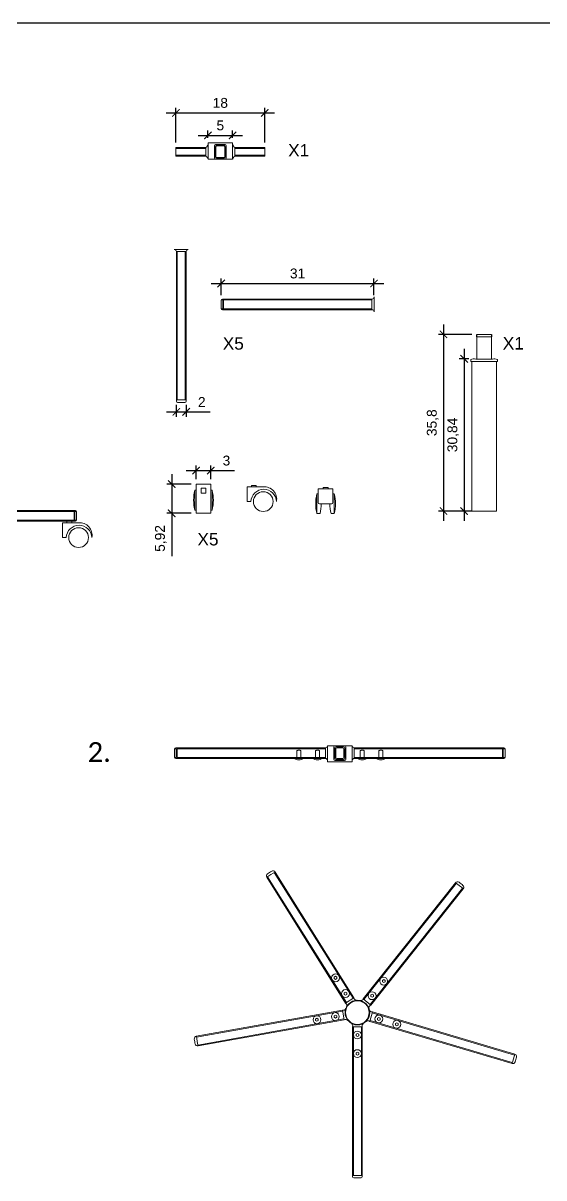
# Model space of a CAD drawing. Header units: centimetres. Extents: x 1044 to 2692, y 1454 to 1973.
# Drawn here: x 1223.9 to 1329.6, y 1739 to 1973 of the extents above; entities that cross this region are included whole.
import ezdxf

# ---------------------------------------------------------------- set-up
doc = ezdxf.new("R2010")
doc.units = ezdxf.units.CM
doc.layers.add('A-ANNO-DIMS', color=8, linetype='Continuous', lineweight=9)
doc.layers.add('A-FURN', color=3, linetype='Continuous', lineweight=20)
doc.layers.add('G-ANNO-TEXT', color=3, linetype='Continuous')
doc.layers.add('mobili', color=7, linetype='Continuous')
doc.styles.get("Standard").update_dxf_attribs({"font": 'arial.ttf'})
doc.styles.add('stile2', font='calibril.ttf', dxfattribs={"height": 0.5})
doc.dimstyles.new('giulia', dxfattribs={"dimtxt": 2, "dimasz": 1.5, "dimexe": 1, "dimexo": 1, "dimgap": 1, "dimtad": 1, "dimtxsty": 'Standard', "dimblk": 'ARCHTICK', "dimcen": 2.5, "dimdle": 2, "dimadec": 0, "dimazin": 0, "dimtfac": 1, "dimtmove": 0, "dimatfit": 3, "dimldrblk": 'ARCHTICK', "dimfxl": 1, "dimarcsym": 0})

# ---------------------------------------------------------------- blocks, each defined once
blk = doc.blocks.new('_ArchTick')
at = {"color": 0, "linetype": 'ByBlock', "const_width": 0.15}
blk.add_lwpolyline([(-0.5, -0.5), (0.5, 0.5)], dxfattribs=at)
blk = doc.blocks.new('*D51')
at = {"layer": 'A-ANNO-DIMS', "color": 0, "lineweight": -2, "transparency": 16777216}
for p, q in [((1309.2, 1911.96), (1309.2, 1872.16)), ((1314.92, 1909.96), (1308.2, 1909.96)), ((1314.92, 1874.16), (1308.2, 1874.16))]:
    blk.add_line(p, q, dxfattribs=at)
at = {"layer": 'Defpoints', "color": 0, "transparency": 16777216}
for p in [(1315.92, 1909.96), (1309.2, 1874.16), (1315.92, 1874.16)]:
    blk.add_point(p, dxfattribs=at)
at = {"layer": 'A-ANNO-DIMS', "color": 0, "lineweight": -2, "transparency": 16777216, "xscale": 1.5, "yscale": 1.5, "zscale": 1.5}
for p, rotation in [((1309.2, 1909.96), 90), ((1309.2, 1874.16), 270)]:
    blk.add_blockref('_ArchTick', p, dxfattribs=dict(at, rotation=rotation))
at = {"layer": 'A-ANNO-DIMS', "color": 0, "transparency": 16777216, "insert": (1307, 1892.06), "char_height": 2, "attachment_point": 5, "rotation": 90}
blk.add_mtext('35,8', dxfattribs=at)
blk = doc.blocks.new('*D52')
at = {"layer": 'A-ANNO-DIMS', "color": 0, "lineweight": -2, "transparency": 16777216}
for p, q in [((1314.34, 1905), (1312.38, 1905)), ((1313.38, 1907), (1313.38, 1872.16)), ((1314.34, 1874.16), (1312.38, 1874.16))]:
    blk.add_line(p, q, dxfattribs=at)
at = {"layer": 'Defpoints', "color": 0, "transparency": 16777216}
for p in [(1315.34, 1905), (1313.38, 1874.16), (1315.34, 1874.16)]:
    blk.add_point(p, dxfattribs=at)
at = {"layer": 'A-ANNO-DIMS', "color": 0, "lineweight": -2, "transparency": 16777216, "xscale": 1.5, "yscale": 1.5, "zscale": 1.5}
for p, rotation in [((1313.38, 1905), 90), ((1313.38, 1874.16), 270)]:
    blk.add_blockref('_ArchTick', p, dxfattribs=dict(at, rotation=rotation))
at = {"layer": 'A-ANNO-DIMS', "color": 0, "transparency": 16777216, "insert": (1311.17, 1889.58), "char_height": 2, "attachment_point": 5, "rotation": 90}
blk.add_mtext('30,84', dxfattribs=at)
blk = doc.blocks.new('*D53')
at = {"layer": 'A-ANNO-DIMS', "color": 0, "lineweight": -2, "transparency": 16777216}
for p, q in [((1264.1, 1917.88), (1264.1, 1921.27)), ((1295.1, 1917.88), (1295.1, 1921.27)), ((1262.1, 1920.27), (1297.1, 1920.27))]:
    blk.add_line(p, q, dxfattribs=at)
at = {"layer": 'Defpoints', "color": 0, "transparency": 16777216}
for p in [(1295.1, 1920.27), (1264.1, 1916.88), (1295.1, 1916.88)]:
    blk.add_point(p, dxfattribs=at)
at = {"layer": 'A-ANNO-DIMS', "color": 0, "lineweight": -2, "transparency": 16777216, "xscale": 1.5, "yscale": 1.5, "zscale": 1.5, "rotation": 180}
blk.add_blockref('_ArchTick', (1264.1, 1920.27), dxfattribs=at)
at = {"layer": 'A-ANNO-DIMS', "color": 0, "lineweight": -2, "transparency": 16777216, "xscale": 1.5, "yscale": 1.5, "zscale": 1.5}
blk.add_blockref('_ArchTick', (1295.1, 1920.27), dxfattribs=at)
at = {"layer": 'A-ANNO-DIMS', "color": 0, "transparency": 16777216, "insert": (1279.6, 1922.29), "char_height": 2, "attachment_point": 5}
blk.add_mtext('31', dxfattribs=at)
blk = doc.blocks.new('*D54')
at = {"layer": 'A-ANNO-DIMS', "color": 0, "lineweight": -2, "transparency": 16777216}
for p, q in [((1255.02, 1895.67), (1255.02, 1893.26)), ((1257.02, 1895.67), (1257.02, 1893.26)), ((1253.02, 1894.26), (1257.02, 1894.26)), ((1257.02, 1894.26), (1261.85, 1894.26))]:
    blk.add_line(p, q, dxfattribs=at)
at = {"layer": 'Defpoints', "color": 0, "transparency": 16777216}
for p in [(1255.02, 1896.67), (1257.02, 1896.67), (1257.02, 1894.26)]:
    blk.add_point(p, dxfattribs=at)
at = {"layer": 'A-ANNO-DIMS', "color": 0, "lineweight": -2, "transparency": 16777216, "xscale": 1.5, "yscale": 1.5, "zscale": 1.5, "rotation": 180}
blk.add_blockref('_ArchTick', (1255.02, 1894.26), dxfattribs=at)
at = {"layer": 'A-ANNO-DIMS', "color": 0, "lineweight": -2, "transparency": 16777216, "xscale": 1.5, "yscale": 1.5, "zscale": 1.5}
blk.add_blockref('_ArchTick', (1257.02, 1894.26), dxfattribs=at)
at = {"layer": 'A-ANNO-DIMS', "color": 0, "transparency": 16777216, "insert": (1260.18, 1896.26), "char_height": 2, "attachment_point": 5}
blk.add_mtext('2', dxfattribs=at)
blk = doc.blocks.new('*D56')
at = {"layer": 'A-ANNO-DIMS', "color": 0, "lineweight": -2, "transparency": 16777216}
for p, q in [((1254.08, 1881.62), (1254.08, 1873.7)), ((1258.02, 1879.62), (1253.08, 1879.62)), ((1258.02, 1873.7), (1253.08, 1873.7)), ((1254.08, 1873.7), (1254.08, 1865.03))]:
    blk.add_line(p, q, dxfattribs=at)
at = {"layer": 'Defpoints', "color": 0, "transparency": 16777216}
for p in [(1259.02, 1879.62), (1254.08, 1873.7), (1259.02, 1873.7)]:
    blk.add_point(p, dxfattribs=at)
at = {"layer": 'A-ANNO-DIMS', "color": 0, "lineweight": -2, "transparency": 16777216, "xscale": 1.5, "yscale": 1.5, "zscale": 1.5}
for p, rotation in [((1254.08, 1879.62), 90), ((1254.08, 1873.7), 270)]:
    blk.add_blockref('_ArchTick', p, dxfattribs=dict(at, rotation=rotation))
at = {"layer": 'A-ANNO-DIMS', "color": 0, "transparency": 16777216, "insert": (1251.88, 1868.61), "char_height": 2, "attachment_point": 5, "rotation": 90}
blk.add_mtext('5,92', dxfattribs=at)
blk = doc.blocks.new('*D57')
at = {"layer": 'A-ANNO-DIMS', "color": 0, "lineweight": -2, "transparency": 16777216}
for p, q in [((1257.02, 1882.36), (1262.02, 1882.36)), ((1259.02, 1880.62), (1259.02, 1883.36)), ((1262.02, 1880.62), (1262.02, 1883.36)), ((1262.02, 1882.36), (1266.83, 1882.36))]:
    blk.add_line(p, q, dxfattribs=at)
at = {"layer": 'Defpoints', "color": 0, "transparency": 16777216}
for p in [(1262.02, 1882.36), (1259.02, 1879.62), (1262.02, 1879.62)]:
    blk.add_point(p, dxfattribs=at)
at = {"layer": 'A-ANNO-DIMS', "color": 0, "lineweight": -2, "transparency": 16777216, "xscale": 1.5, "yscale": 1.5, "zscale": 1.5, "rotation": 180}
blk.add_blockref('_ArchTick', (1259.02, 1882.36), dxfattribs=at)
at = {"layer": 'A-ANNO-DIMS', "color": 0, "lineweight": -2, "transparency": 16777216, "xscale": 1.5, "yscale": 1.5, "zscale": 1.5}
blk.add_blockref('_ArchTick', (1262.02, 1882.36), dxfattribs=at)
at = {"layer": 'A-ANNO-DIMS', "color": 0, "transparency": 16777216, "insert": (1265.18, 1884.38), "char_height": 2, "attachment_point": 5}
blk.add_mtext('3', dxfattribs=at)
blk = doc.blocks.new('*D59')
at = {"layer": 'A-ANNO-DIMS', "color": 0, "lineweight": -2, "transparency": 16777216}
for p, q in [((1259.44, 1950.27), (1268.44, 1950.27)), ((1261.44, 1949.77), (1261.44, 1951.27)), ((1266.44, 1949.77), (1266.44, 1951.27))]:
    blk.add_line(p, q, dxfattribs=at)
at = {"layer": 'Defpoints', "color": 0, "transparency": 16777216}
for p in [(1266.44, 1950.27), (1261.44, 1948.77), (1266.44, 1948.77)]:
    blk.add_point(p, dxfattribs=at)
at = {"layer": 'A-ANNO-DIMS', "color": 0, "lineweight": -2, "transparency": 16777216, "xscale": 1.5, "yscale": 1.5, "zscale": 1.5, "rotation": 180}
blk.add_blockref('_ArchTick', (1261.44, 1950.27), dxfattribs=at)
at = {"layer": 'A-ANNO-DIMS', "color": 0, "lineweight": -2, "transparency": 16777216, "xscale": 1.5, "yscale": 1.5, "zscale": 1.5}
blk.add_blockref('_ArchTick', (1266.44, 1950.27), dxfattribs=at)
at = {"layer": 'A-ANNO-DIMS', "color": 0, "transparency": 16777216, "insert": (1263.94, 1952.29), "char_height": 2, "attachment_point": 5}
blk.add_mtext('5', dxfattribs=at)
blk = doc.blocks.new('*D60')
at = {"layer": 'A-ANNO-DIMS', "color": 0, "lineweight": -2, "transparency": 16777216}
for p, q in [((1252.94, 1954.84), (1274.94, 1954.84)), ((1254.94, 1948.86), (1254.94, 1955.84)), ((1272.94, 1948.86), (1272.94, 1955.84))]:
    blk.add_line(p, q, dxfattribs=at)
at = {"layer": 'Defpoints', "color": 0, "transparency": 16777216}
for p in [(1272.94, 1954.84), (1254.94, 1947.86), (1272.94, 1947.86)]:
    blk.add_point(p, dxfattribs=at)
at = {"layer": 'A-ANNO-DIMS', "color": 0, "lineweight": -2, "transparency": 16777216, "xscale": 1.5, "yscale": 1.5, "zscale": 1.5, "rotation": 180}
blk.add_blockref('_ArchTick', (1254.94, 1954.84), dxfattribs=at)
at = {"layer": 'A-ANNO-DIMS', "color": 0, "lineweight": -2, "transparency": 16777216, "xscale": 1.5, "yscale": 1.5, "zscale": 1.5}
blk.add_blockref('_ArchTick', (1272.94, 1954.84), dxfattribs=at)
at = {"layer": 'A-ANNO-DIMS', "color": 0, "transparency": 16777216, "insert": (1263.94, 1956.86), "char_height": 2, "attachment_point": 5}
blk.add_mtext('18', dxfattribs=at)

msp = doc.modelspace()

# ---------------------------------------------------------------- linework, layer by layer
at = {"layer": 'A-FURN'}
for p, q in [((1254.944, 1947.857), (1261.033, 1947.857)), ((1254.944, 1947.857), (1254.944, 1946.086)), ((1254.944, 1947.657), (1261.033, 1947.657)), ((1261.033, 1947.857), (1261.033, 1946.086)), ((1261.443, 1948.771), (1266.443, 1948.771)), ((1261.443, 1948.771), (1261.443, 1945.886)), ((1262.743, 1948.221), (1262.743, 1945.721)), ((1262.943, 1948.021), (1262.943, 1945.921)), ((1264.893, 1948.471), (1262.993, 1948.471)), ((1263.043, 1948.021), (1263.043, 1945.921)), ((1263.193, 1948.271), (1264.693, 1948.271)), ((1263.193, 1948.171), (1264.693, 1948.171)), ((1264.843, 1948.021), (1264.843, 1945.921)), ((1264.943, 1948.021), (1264.943, 1945.921)), ((1265.143, 1948.221), (1265.143, 1945.721)), ((1265.143, 1947.971), (1265.143, 1948.221)), ((1266.443, 1948.771), (1266.443, 1945.886)), ((1266.853, 1947.857), (1266.853, 1946.086)), ((1272.943, 1947.857), (1266.853, 1947.857)), ((1272.943, 1947.657), (1266.853, 1947.657)), ((1272.943, 1947.857), (1272.943, 1946.086)), ((1254.944, 1946.286), (1261.033, 1946.286)), ((1254.944, 1946.086), (1261.033, 1946.086)), ((1261.443, 1945.471), (1261.443, 1945.886)), ((1262.993, 1945.471), (1261.443, 1945.471)), ((1262.993, 1945.471), (1264.893, 1945.471)), ((1263.193, 1945.771), (1264.693, 1945.771)), ((1263.193, 1945.671), (1264.693, 1945.671)), ((1264.443, 1945.471), (1263.443, 1945.471)), ((1266.443, 1945.471), (1264.893, 1945.471)), ((1266.443, 1945.471), (1266.443, 1945.886)), ((1272.943, 1946.286), (1266.853, 1946.286)), ((1272.943, 1946.086), (1266.853, 1946.086)), ((1254.612, 1927.172), (1257.432, 1927.172)), ((1257.022, 1926.762), (1255.022, 1926.762)), ((1255.022, 1896.422), (1255.022, 1926.762)), ((1255.222, 1896.672), (1255.222, 1926.762)), ((1256.822, 1896.672), (1256.822, 1926.762)), ((1257.022, 1896.422), (1257.022, 1926.762)), ((1264.101, 1915.207), (1264.101, 1916.878)), ((1264.106, 1916.928), (1264.451, 1916.928)), ((1264.351, 1917.128), (1294.691, 1917.128)), ((1264.451, 1916.928), (1264.451, 1915.157)), ((1264.601, 1917.128), (1264.601, 1914.957)), ((1264.601, 1916.928), (1294.691, 1916.928)), ((1294.691, 1917.128), (1294.691, 1914.957)), ((1295.101, 1917.538), (1295.101, 1914.547)), ((1264.106, 1915.157), (1264.451, 1915.157)), ((1264.351, 1914.957), (1294.691, 1914.957)), ((1264.601, 1915.157), (1294.691, 1915.157)), ((1315.919, 1909.957), (1318.919, 1909.957)), ((1315.919, 1904.957), (1315.919, 1909.457)), ((1315.919, 1909.457), (1318.919, 1909.457)), ((1318.919, 1904.957), (1318.919, 1909.457)), ((1314.719, 1904.457), (1314.719, 1904.857)), ((1315.719, 1904.957), (1319.119, 1904.957)), ((1320.119, 1904.457), (1320.119, 1904.857)), ((1314.719, 1904.457), (1320.119, 1904.457)), ((1314.919, 1904.457), (1314.919, 1874.157)), ((1319.919, 1904.457), (1319.919, 1874.157)), ((1257.022, 1896.672), (1255.022, 1896.672)), ((1256.772, 1896.172), (1255.272, 1896.172)), ((1259.024, 1879.621), (1259.024, 1873.701)), ((1259.024, 1879.621), (1262.024, 1879.621)), ((1262.024, 1879.621), (1262.024, 1873.701)), ((1271.242, 1879.369), (1270.242, 1879.369)), ((1270.242, 1879.369), (1270.242, 1879.069)), ((1271.242, 1879.369), (1271.242, 1879.069)), ((1258.774, 1878.371), (1258.774, 1874.371)), ((1258.774, 1878.371), (1259.024, 1878.371)), ((1260.024, 1878.781), (1261.024, 1878.781)), ((1260.024, 1878.781), (1260.024, 1877.781)), ((1260.024, 1877.781), (1261.024, 1877.781)), ((1261.024, 1878.781), (1261.024, 1877.781)), ((1262.274, 1878.371), (1262.024, 1878.371)), ((1262.274, 1878.371), (1262.274, 1874.371)), ((1269.402, 1879.069), (1272.652, 1879.069)), ((1269.402, 1876.069), (1269.402, 1879.069)), ((1283.527, 1877.641), (1283.777, 1877.641)), ((1283.527, 1877.641), (1283.527, 1873.641)), ((1283.777, 1875.891), (1283.777, 1878.641)), ((1283.777, 1878.641), (1286.777, 1878.641)), ((1284.777, 1878.941), (1284.777, 1878.641)), ((1284.777, 1878.941), (1285.777, 1878.941)), ((1285.777, 1878.941), (1285.777, 1878.641)), ((1286.777, 1878.641), (1286.777, 1875.891)), ((1286.777, 1877.641), (1287.027, 1877.641)), ((1287.027, 1877.641), (1287.027, 1873.641)), ((1270.152, 1876.069), (1269.402, 1876.069)), ((1284.027, 1875.641), (1286.527, 1875.641)), ((1286.152, 1875.641), (1286.152, 1875.644)), ((1234.553, 1874.252), (1204.213, 1874.252)), ((1234.303, 1874.052), (1204.213, 1874.052)), ((1234.303, 1872.282), (1204.213, 1872.282)), ((1234.553, 1872.082), (1204.213, 1872.082)), ((1233.803, 1872.082), (1232.803, 1872.082)), ((1232.803, 1872.082), (1232.803, 1871.782)), ((1233.803, 1872.082), (1233.803, 1871.782)), ((1234.303, 1874.252), (1234.303, 1872.082)), ((1234.798, 1874.052), (1234.453, 1874.052)), ((1234.453, 1874.052), (1234.453, 1872.282)), ((1234.798, 1872.282), (1234.453, 1872.282)), ((1234.803, 1872.332), (1234.803, 1874.002)), ((1258.774, 1874.371), (1259.024, 1874.371)), ((1259.024, 1873.701), (1262.024, 1873.701)), ((1262.274, 1874.371), (1262.024, 1874.371)), ((1284.152, 1873.641), (1283.527, 1873.641)), ((1287.027, 1873.644), (1286.402, 1873.644)), ((1314.919, 1874.157), (1319.919, 1874.157)), ((1231.963, 1871.782), (1235.213, 1871.782)), ((1231.963, 1868.782), (1231.963, 1871.782)), ((1232.713, 1868.782), (1231.963, 1868.782)), ((1254.669, 1825.945), (1254.669, 1824.275)), ((1254.674, 1825.995), (1255.019, 1825.995)), ((1254.919, 1826.195), (1285.259, 1826.195)), ((1255.019, 1824.225), (1255.019, 1825.995)), ((1255.169, 1824.025), (1255.169, 1826.195)), ((1255.169, 1825.995), (1285.259, 1825.995)), ((1285.259, 1824.025), (1285.259, 1826.195)), ((1287.219, 1826.61), (1285.669, 1826.61)), ((1285.669, 1826.61), (1285.669, 1826.195)), ((1285.669, 1823.31), (1285.669, 1826.195)), ((1286.969, 1823.86), (1286.969, 1826.36)), ((1287.169, 1824.06), (1287.169, 1826.16)), ((1287.219, 1826.61), (1289.119, 1826.61)), ((1287.334, 1824.233), (1287.334, 1825.987)), ((1287.419, 1826.41), (1288.919, 1826.41)), ((1287.543, 1826.195), (1288.795, 1826.195)), ((1288.669, 1826.61), (1287.669, 1826.61)), ((1289.004, 1824.233), (1289.004, 1825.987)), ((1290.669, 1826.61), (1289.119, 1826.61)), ((1289.169, 1824.06), (1289.169, 1826.16)), ((1289.369, 1823.86), (1289.369, 1826.36)), ((1290.669, 1826.61), (1290.669, 1826.195)), ((1290.669, 1823.31), (1290.669, 1826.195)), ((1321.419, 1826.195), (1291.079, 1826.195)), ((1291.079, 1824.025), (1291.079, 1826.195)), ((1321.169, 1825.995), (1291.079, 1825.995)), ((1321.169, 1824.025), (1321.169, 1826.195)), ((1321.664, 1825.995), (1321.319, 1825.995)), ((1321.319, 1824.225), (1321.319, 1825.995)), ((1321.669, 1825.945), (1321.669, 1824.275)), ((1254.674, 1824.225), (1255.019, 1824.225)), ((1254.919, 1824.025), (1285.259, 1824.025)), ((1255.169, 1824.225), (1285.259, 1824.225)), ((1285.669, 1823.31), (1290.669, 1823.31)), ((1286.969, 1823.86), (1286.969, 1824.11)), ((1289.119, 1823.61), (1287.219, 1823.61)), ((1287.419, 1823.81), (1288.919, 1823.81)), ((1287.543, 1824.025), (1288.795, 1824.025)), ((1289.004, 1824.442), (1289.004, 1824.233)), ((1289.169, 1824.31), (1289.169, 1824.06)), ((1289.369, 1824.11), (1289.369, 1823.86)), ((1321.169, 1824.225), (1291.079, 1824.225)), ((1321.419, 1824.025), (1291.079, 1824.025)), ((1321.664, 1824.225), (1321.319, 1824.225)), ((1289.339, 1774.464), (1273.349, 1799.95)), ((1289.508, 1774.571), (1273.522, 1800.051)), ((1290.864, 1775.421), (1274.877, 1800.901)), ((1291.033, 1775.527), (1275.043, 1801.013)), ((1292.911, 1775.297), (1311.65, 1798.852)), ((1293.067, 1775.172), (1311.804, 1798.725)), ((1294.32, 1774.176), (1313.05, 1797.721)), ((1294.476, 1774.052), (1313.212, 1797.602)), ((1289.339, 1774.464), (1291.033, 1775.527)), ((1294.476, 1774.052), (1292.911, 1775.297)), ((1259.072, 1767.729), (1288.687, 1773.004)), ((1259.113, 1767.533), (1288.722, 1772.807)), ((1289.048, 1771.037), (1288.687, 1773.004)), ((1294.236, 1770.746), (1294.81, 1772.662)), ((1323.592, 1763.928), (1294.753, 1772.47)), ((1323.654, 1764.118), (1294.81, 1772.662)), ((1259.393, 1765.958), (1289.013, 1771.234)), ((1259.423, 1765.76), (1289.048, 1771.037)), ((1290.733, 1739.281), (1290.733, 1769.621)), ((1290.733, 1769.621), (1292.733, 1769.621)), ((1290.933, 1739.531), (1290.933, 1769.621)), ((1292.533, 1739.531), (1292.533, 1769.621)), ((1292.733, 1739.281), (1292.733, 1769.621)), ((1323.086, 1762.201), (1294.236, 1770.746)), ((1323.143, 1762.393), (1294.292, 1770.938)), ((1292.733, 1739.531), (1290.733, 1739.531)), ((1292.483, 1739.031), (1290.983, 1739.031))]:
    msp.add_line(p, q, dxfattribs=at)
at = {"layer": 'A-FURN', "color": 8}
for p, q in [((1279.454, 1825.493), (1279.454, 1824.025)), ((1280.264, 1825.51), (1280.264, 1824.025)), ((1283.235, 1825.493), (1283.235, 1824.025)), ((1284.045, 1825.51), (1284.045, 1824.025)), ((1292.307, 1825.493), (1292.307, 1824.025)), ((1293.116, 1825.51), (1293.116, 1824.025)), ((1296.087, 1825.493), (1296.087, 1824.025)), ((1296.896, 1825.51), (1296.896, 1824.025)), ((1280.654, 1824.025), (1279.052, 1824.025)), ((1279.052, 1824.025), (1279.052, 1823.945)), ((1280.123, 1823.748), (1279.583, 1823.748)), ((1280.654, 1824.025), (1280.654, 1823.945)), ((1284.435, 1824.023), (1282.831, 1824.023)), ((1282.831, 1824.023), (1282.831, 1823.943)), ((1283.903, 1823.746), (1283.363, 1823.746)), ((1284.435, 1824.023), (1284.435, 1823.943)), ((1291.903, 1824.023), (1293.507, 1824.023)), ((1291.903, 1824.023), (1291.903, 1823.943)), ((1292.435, 1823.746), (1292.975, 1823.746)), ((1293.507, 1824.023), (1293.507, 1823.943)), ((1295.683, 1824.023), (1297.287, 1824.023)), ((1295.683, 1824.023), (1295.683, 1823.943)), ((1296.215, 1823.746), (1296.755, 1823.746)), ((1297.287, 1824.023), (1297.287, 1823.943))]:
    msp.add_line(p, q, dxfattribs=at)
for points in [[(1279.454, 1825.493), (1279.446, 1825.501), (1279.439, 1825.521), (1279.434, 1825.54), (1279.432, 1825.551), (1279.43, 1825.571), (1279.432, 1825.583), (1279.436, 1825.59), (1279.442, 1825.598), (1279.448, 1825.604), (1279.459, 1825.61), (1279.5, 1825.626), (1279.533, 1825.639), (1279.568, 1825.648), (1279.609, 1825.661), (1279.632, 1825.668), (1279.657, 1825.677), (1279.683, 1825.686), (1279.703, 1825.691), (1279.739, 1825.699), (1279.767, 1825.706), (1279.8, 1825.71), (1279.845, 1825.713), (1279.871, 1825.713), (1279.927, 1825.711), (1279.972, 1825.708), (1279.989, 1825.704), (1280.03, 1825.695), (1280.055, 1825.69), (1280.093, 1825.68), (1280.125, 1825.675), (1280.149, 1825.665), (1280.167, 1825.66), (1280.19, 1825.655), (1280.204, 1825.65), (1280.228, 1825.64), (1280.243, 1825.634), (1280.26, 1825.628), (1280.268, 1825.619), (1280.273, 1825.608), (1280.277, 1825.594), (1280.279, 1825.58), (1280.281, 1825.572), (1280.281, 1825.551), (1280.279, 1825.532), (1280.274, 1825.522), (1280.266, 1825.511), (1280.264, 1825.51)], [(1283.235, 1825.493), (1283.227, 1825.501), (1283.22, 1825.521), (1283.215, 1825.54), (1283.213, 1825.551), (1283.211, 1825.571), (1283.213, 1825.583), (1283.217, 1825.59), (1283.223, 1825.598), (1283.229, 1825.604), (1283.24, 1825.61), (1283.281, 1825.626), (1283.314, 1825.639), (1283.349, 1825.648), (1283.39, 1825.661), (1283.413, 1825.668), (1283.438, 1825.677), (1283.464, 1825.686), (1283.484, 1825.691), (1283.52, 1825.699), (1283.548, 1825.706), (1283.581, 1825.71), (1283.626, 1825.713), (1283.652, 1825.713), (1283.708, 1825.711), (1283.753, 1825.708), (1283.77, 1825.704), (1283.811, 1825.695), (1283.835, 1825.69), (1283.874, 1825.68), (1283.906, 1825.675), (1283.93, 1825.665), (1283.948, 1825.66), (1283.971, 1825.655), (1283.985, 1825.65), (1284.009, 1825.64), (1284.024, 1825.634), (1284.041, 1825.628), (1284.049, 1825.619), (1284.054, 1825.608), (1284.058, 1825.594), (1284.06, 1825.58), (1284.062, 1825.572), (1284.062, 1825.551), (1284.06, 1825.532), (1284.055, 1825.522), (1284.047, 1825.511), (1284.045, 1825.51)], [(1292.307, 1825.493), (1292.298, 1825.501), (1292.291, 1825.521), (1292.287, 1825.54), (1292.285, 1825.551), (1292.283, 1825.571), (1292.284, 1825.583), (1292.289, 1825.59), (1292.294, 1825.598), (1292.301, 1825.604), (1292.312, 1825.61), (1292.353, 1825.626), (1292.385, 1825.639), (1292.421, 1825.648), (1292.462, 1825.661), (1292.485, 1825.668), (1292.51, 1825.677), (1292.536, 1825.686), (1292.556, 1825.691), (1292.591, 1825.699), (1292.62, 1825.706), (1292.653, 1825.71), (1292.698, 1825.713), (1292.723, 1825.713), (1292.78, 1825.711), (1292.825, 1825.708), (1292.842, 1825.704), (1292.883, 1825.695), (1292.907, 1825.69), (1292.946, 1825.68), (1292.977, 1825.675), (1293.002, 1825.665), (1293.02, 1825.66), (1293.043, 1825.655), (1293.057, 1825.65), (1293.081, 1825.64), (1293.096, 1825.634), (1293.113, 1825.628), (1293.12, 1825.619), (1293.126, 1825.608), (1293.13, 1825.594), (1293.132, 1825.58), (1293.133, 1825.572), (1293.133, 1825.551), (1293.132, 1825.532), (1293.127, 1825.522), (1293.118, 1825.511), (1293.116, 1825.51)], [(1296.087, 1825.493), (1296.078, 1825.501), (1296.071, 1825.521), (1296.067, 1825.54), (1296.065, 1825.551), (1296.063, 1825.571), (1296.064, 1825.583), (1296.069, 1825.59), (1296.074, 1825.598), (1296.081, 1825.604), (1296.092, 1825.61), (1296.133, 1825.626), (1296.165, 1825.639), (1296.201, 1825.648), (1296.242, 1825.661), (1296.265, 1825.668), (1296.29, 1825.677), (1296.316, 1825.686), (1296.336, 1825.691), (1296.371, 1825.699), (1296.4, 1825.706), (1296.433, 1825.71), (1296.478, 1825.713), (1296.503, 1825.713), (1296.56, 1825.711), (1296.605, 1825.708), (1296.622, 1825.704), (1296.663, 1825.695), (1296.687, 1825.69), (1296.726, 1825.68), (1296.757, 1825.675), (1296.782, 1825.665), (1296.8, 1825.66), (1296.823, 1825.655), (1296.837, 1825.65), (1296.861, 1825.64), (1296.876, 1825.634), (1296.893, 1825.628), (1296.9, 1825.619), (1296.906, 1825.608), (1296.91, 1825.594), (1296.912, 1825.58), (1296.913, 1825.572), (1296.913, 1825.551), (1296.912, 1825.532), (1296.907, 1825.522), (1296.898, 1825.511), (1296.896, 1825.51)]]:
    msp.add_lwpolyline(points, dxfattribs=at)
for points in [[(1287.311, 1779.891), (1287.04, 1779.735), (1287.04, 1779.422), (1287.311, 1779.266), (1287.582, 1779.422), (1287.582, 1779.735)], [(1297.062, 1779.221), (1296.791, 1779.064), (1296.791, 1778.752), (1297.062, 1778.595), (1297.332, 1778.752), (1297.332, 1779.064)], [(1289.32, 1776.689), (1289.049, 1776.533), (1289.049, 1776.22), (1289.32, 1776.064), (1289.59, 1776.22), (1289.59, 1776.533)], [(1294.708, 1776.263), (1294.437, 1776.106), (1294.437, 1775.794), (1294.708, 1775.637), (1294.979, 1775.794), (1294.979, 1776.106)], [(1287.264, 1772.039), (1286.994, 1771.882), (1286.994, 1771.57), (1287.264, 1771.413), (1287.535, 1771.57), (1287.535, 1771.882)], [(1296.084, 1771.549), (1295.813, 1771.393), (1295.813, 1771.08), (1296.084, 1770.924), (1296.355, 1771.08), (1296.355, 1771.393)], [(1283.541, 1771.384), (1283.271, 1771.228), (1283.271, 1770.915), (1283.541, 1770.759), (1283.812, 1770.915), (1283.812, 1771.228)], [(1299.71, 1770.48), (1299.439, 1770.324), (1299.439, 1770.011), (1299.71, 1769.855), (1299.981, 1770.011), (1299.981, 1770.324)], [(1291.733, 1768.303), (1291.462, 1768.147), (1291.462, 1767.834), (1291.733, 1767.678), (1292.003, 1767.834), (1292.003, 1768.147)], [(1291.733, 1764.523), (1291.462, 1764.367), (1291.462, 1764.054), (1291.733, 1763.898), (1292.003, 1764.054), (1292.003, 1764.367)]]:
    msp.add_lwpolyline(points, close=True, dxfattribs=at)
at = {"layer": 'A-FURN'}
for centre, radius in [((1272.652, 1876.069), 2), ((1235.213, 1868.782), 2), ((1291.733, 1772.531), 2.5), ((1291.733, 1772.531), 2.4)]:
    msp.add_circle(centre, radius, dxfattribs=at)
at = {"layer": 'A-FURN', "color": 8}
for centre in [(1287.311, 1779.578), (1297.062, 1778.908), (1289.32, 1776.376), (1294.708, 1775.95), (1283.541, 1771.072), (1287.264, 1771.726), (1296.084, 1771.236), (1299.71, 1770.168), (1291.733, 1767.991), (1291.733, 1764.211)]:
    msp.add_circle(centre, 0.801, dxfattribs=at)
at = {"layer": 'A-FURN'}
for centre, radius, start, end in [((1260.385, 1948.735), 1.092, 306.42544, 345.76201), ((1262.993, 1948.221), 0.25, 90, 180), ((1263.193, 1948.021), 0.25, 90, 180), ((1263.193, 1948.021), 0.15, 90, 180), ((1264.693, 1948.021), 0.25, 0, 90), ((1264.693, 1948.021), 0.15, 0, 90), ((1264.893, 1948.221), 0.25, 0, 90), ((1267.502, 1948.735), 1.092, 194.23799, 233.57456), ((1260.385, 1945.208), 1.092, 14.23799, 53.57456), ((1262.993, 1945.721), 0.25, 180, 270), ((1263.193, 1945.921), 0.25, 180, 270), ((1263.193, 1945.921), 0.15, 180, 270), ((1264.693, 1945.921), 0.25, 270, 0), ((1264.693, 1945.921), 0.15, 270, 0), ((1264.893, 1945.721), 0.25, 270, 0), ((1267.502, 1945.208), 1.092, 126.42544, 165.76201), ((1254.612, 1926.762), 0.41, 0, 90), ((1257.432, 1926.762), 0.41, 90, 180), ((1264.351, 1916.878), 0.25, 90, 180), ((1294.691, 1917.538), 0.41, 270, 0), ((1264.351, 1915.207), 0.25, 180, 270), ((1294.691, 1914.547), 0.41, 0, 90), ((1315.366, 1903.438), 1.56, 76.92084, 114.50035), ((1319.473, 1903.438), 1.56, 65.49965, 103.07916), ((1255.272, 1896.422), 0.25, 180, 270), ((1256.772, 1896.422), 0.25, 270, 0), ((1266.649, 1876.371), 8.125, 165.74997, 194.25003), ((1254.399, 1876.371), 8.125, 345.74997, 14.25003), ((1272.737, 1875.984), 2.586, 1.87832, 178.12168), ((1272.857, 1876.563), 2.514, 348.65401, 94.67419), ((1291.402, 1875.641), 8.125, 165.74997, 194.25003), ((1279.152, 1875.641), 8.125, 345.74997, 14.25003), ((1284.027, 1875.891), 0.25, 180, 270), ((1276.277, 1875.641), 8.125, 345.74997, 0), ((1294.277, 1875.644), 8.125, 180, 194.25003), ((1286.527, 1875.891), 0.25, 270, 0), ((1234.553, 1874.002), 0.25, 0, 90), ((1234.553, 1872.332), 0.25, 270, 0), ((1235.297, 1868.697), 2.586, 1.87832, 178.12168), ((1235.418, 1869.276), 2.514, 348.65401, 94.67419), ((1254.919, 1825.945), 0.25, 90, 180), ((1285.259, 1826.605), 0.41, 270, 0), ((1287.219, 1826.36), 0.25, 90, 180), ((1287.419, 1826.16), 0.25, 90, 180), ((1287.543, 1825.987), 0.209, 90, 180), ((1288.795, 1825.987), 0.209, 0, 90), ((1288.919, 1826.16), 0.25, 0, 90), ((1289.119, 1826.36), 0.25, 0, 90), ((1291.079, 1826.605), 0.41, 180, 270), ((1321.419, 1825.945), 0.25, 0, 90), ((1254.919, 1824.275), 0.25, 180, 270), ((1285.259, 1823.615), 0.41, 0, 90), ((1287.219, 1823.86), 0.25, 180, 270), ((1287.419, 1824.06), 0.25, 180, 270), ((1287.543, 1824.233), 0.209, 180, 270), ((1288.795, 1824.233), 0.209, 270, 0), ((1288.919, 1824.06), 0.25, 270, 0), ((1289.119, 1823.86), 0.25, 270, 0), ((1291.079, 1823.615), 0.41, 90, 180), ((1321.419, 1824.275), 0.25, 270, 0), ((1273.773, 1800.215), 0.5, 122.97249, 212.10434), ((1291.733, 1772.531), 33, 120.36784, 123.81491), ((1291.733, 1772.531), 33.5, 121.23619, 122.97249), ((1274.62, 1800.747), 0.5, 32.10434, 121.23619), ((1312.042, 1798.541), 0.5, 52.01696, 142.43456), ((1291.733, 1772.531), 33, 49.41239, 52.88545), ((1291.733, 1772.531), 33.5, 50.28112, 52.01696), ((1312.82, 1797.914), 0.5, 321.49633, 50.28112), ((1289.012, 1773.98), 0.585, 336.4687, 55.98393), ((1291.612, 1775.61), 0.585, 188.17585, 267.26217), ((1292.382, 1775.546), 0.585, 260.48789, 334.84358), ((1294.654, 1773.495), 0.585, 107.69382, 189.47702), ((1288.831, 1773.571), 0.585, 255.77082, 335.81041), ((1294.733, 1773.242), 0.585, 196.54354, 277.54781), ((1289.371, 1770.549), 0.585, 44.3576, 123.5194), ((1290.197, 1769.856), 0.585, 336.30305, 58.29669), ((1293.268, 1769.856), 0.585, 121.70331, 203.69695), ((1293.859, 1770.299), 0.585, 49.92457, 129.43688), ((1259.16, 1767.236), 0.5, 100.10005, 189.23215), ((1291.733, 1772.531), 33.5, 189.23215, 190.96795), ((1292.721, 1772.707), 34.004, 188.41481, 191.78529), ((1259.335, 1766.252), 0.5, 190.96795, 280.10005), ((1290.793, 1772.809), 33.98, 341.81365, 345.18643), ((1323.228, 1762.68), 0.5, 253.50062, 342.63271), ((1323.512, 1763.639), 0.5, 344.36852, 73.50062), ((1291.733, 1772.531), 33.5, 342.63271, 344.36852), ((1290.983, 1739.281), 0.25, 180, 270), ((1292.483, 1739.281), 0.25, 270, 0)]:
    msp.add_arc(centre, radius, start, end, dxfattribs=at)
at = {"layer": 'A-FURN', "color": 8}
for centre, radius, start, end in [((1279.853, 1825.292), 1.567, 239.25736, 260.0773), ((1279.853, 1825.292), 1.567, 279.9227, 300.74264), ((1283.633, 1825.291), 1.569, 239.25736, 260.0773), ((1283.633, 1825.291), 1.569, 279.9227, 300.74264), ((1292.705, 1825.291), 1.569, 239.25736, 260.0773), ((1292.705, 1825.291), 1.569, 279.9227, 300.74264), ((1296.485, 1825.291), 1.569, 239.25736, 260.0773), ((1296.485, 1825.291), 1.569, 279.9227, 300.74264)]:
    msp.add_arc(centre, radius, start, end, dxfattribs=at)
at = {"layer": 'mobili'}
for p, q in [((1637.618, 1973.039), (1043.618, 1973.039)), ((1315.919, 1909.457), (1315.919, 1909.957)), ((1318.919, 1909.957), (1318.919, 1909.457))]:
    msp.add_line(p, q, dxfattribs=at)

# ---------------------------------------------------------------- texts
at = {"layer": 'G-ANNO-TEXT', "attachment_point": 1, "style": 'stile2'}
for s, insert, char_height in [('{\\fArial|b0|i0|c0|p34;X1}', (1277.693, 1948.512), 2.5), ('{\\fArial|b0|i0|c0|p34;X5}', (1264.436, 1909.361), 2.5), ('{\\fArial|b0|i0|c0|p34;X1}', (1321.209, 1909.397), 2.5), ('{\\fArial|b0|i0|c0|p34;X5}', (1259.302, 1869.69), 2.5), ('2.', (1237.023, 1827.333), 4)]:
    msp.add_mtext_dynamic_manual_height_columns(s, width=28.35749, gutter_width=2.5, heights=[0], dxfattribs=dict(at, insert=insert, char_height=char_height))

# ---------------------------------------------------------------- dimensions: what is measured, and where the dimension line sits
at = {"layer": 'A-ANNO-DIMS'}
for base, p1, p2, picture, middle in [((1272.943, 1954.837), (1254.944, 1947.857), (1272.943, 1947.857), '*D60', (1263.943, 1956.858)), ((1266.443, 1950.274), (1261.443, 1948.771), (1266.443, 1948.771), '*D59', (1263.943, 1952.291)), ((1295.101, 1920.267), (1264.101, 1916.878), (1295.101, 1916.878), '*D53', (1279.601, 1922.288)), ((1257.022, 1894.26), (1255.022, 1896.672), (1257.022, 1896.672), '*D54', (1260.184, 1896.265)), ((1262.024, 1882.358), (1259.024, 1879.621), (1262.024, 1879.621), '*D57', (1265.179, 1884.38))]:
    dim = msp.add_linear_dim(base=base, p1=p1, p2=p2, dimstyle='giulia', dxfattribs=at)
    dim.commit()
    dim.dimension.update_dxf_attribs({"geometry": picture, "text_midpoint": middle})
for base, p1, p2, picture, middle in [((1309.203, 1874.157), (1315.919, 1909.957), (1315.919, 1874.157), '*D51', (1307.001, 1892.057)), ((1313.377, 1874.157), (1315.337, 1904.997), (1315.337, 1874.157), '*D52', (1311.175, 1889.577)), ((1254.083, 1873.701), (1259.024, 1879.621), (1259.024, 1873.701), '*D56', (1251.881, 1868.614))]:
    dim = msp.add_linear_dim(base=base, p1=p1, p2=p2, angle=90, dimstyle='giulia', dxfattribs=at)
    dim.commit()
    dim.dimension.update_dxf_attribs({"geometry": picture, "text_midpoint": middle})

doc.saveas('drawing.dxf')
